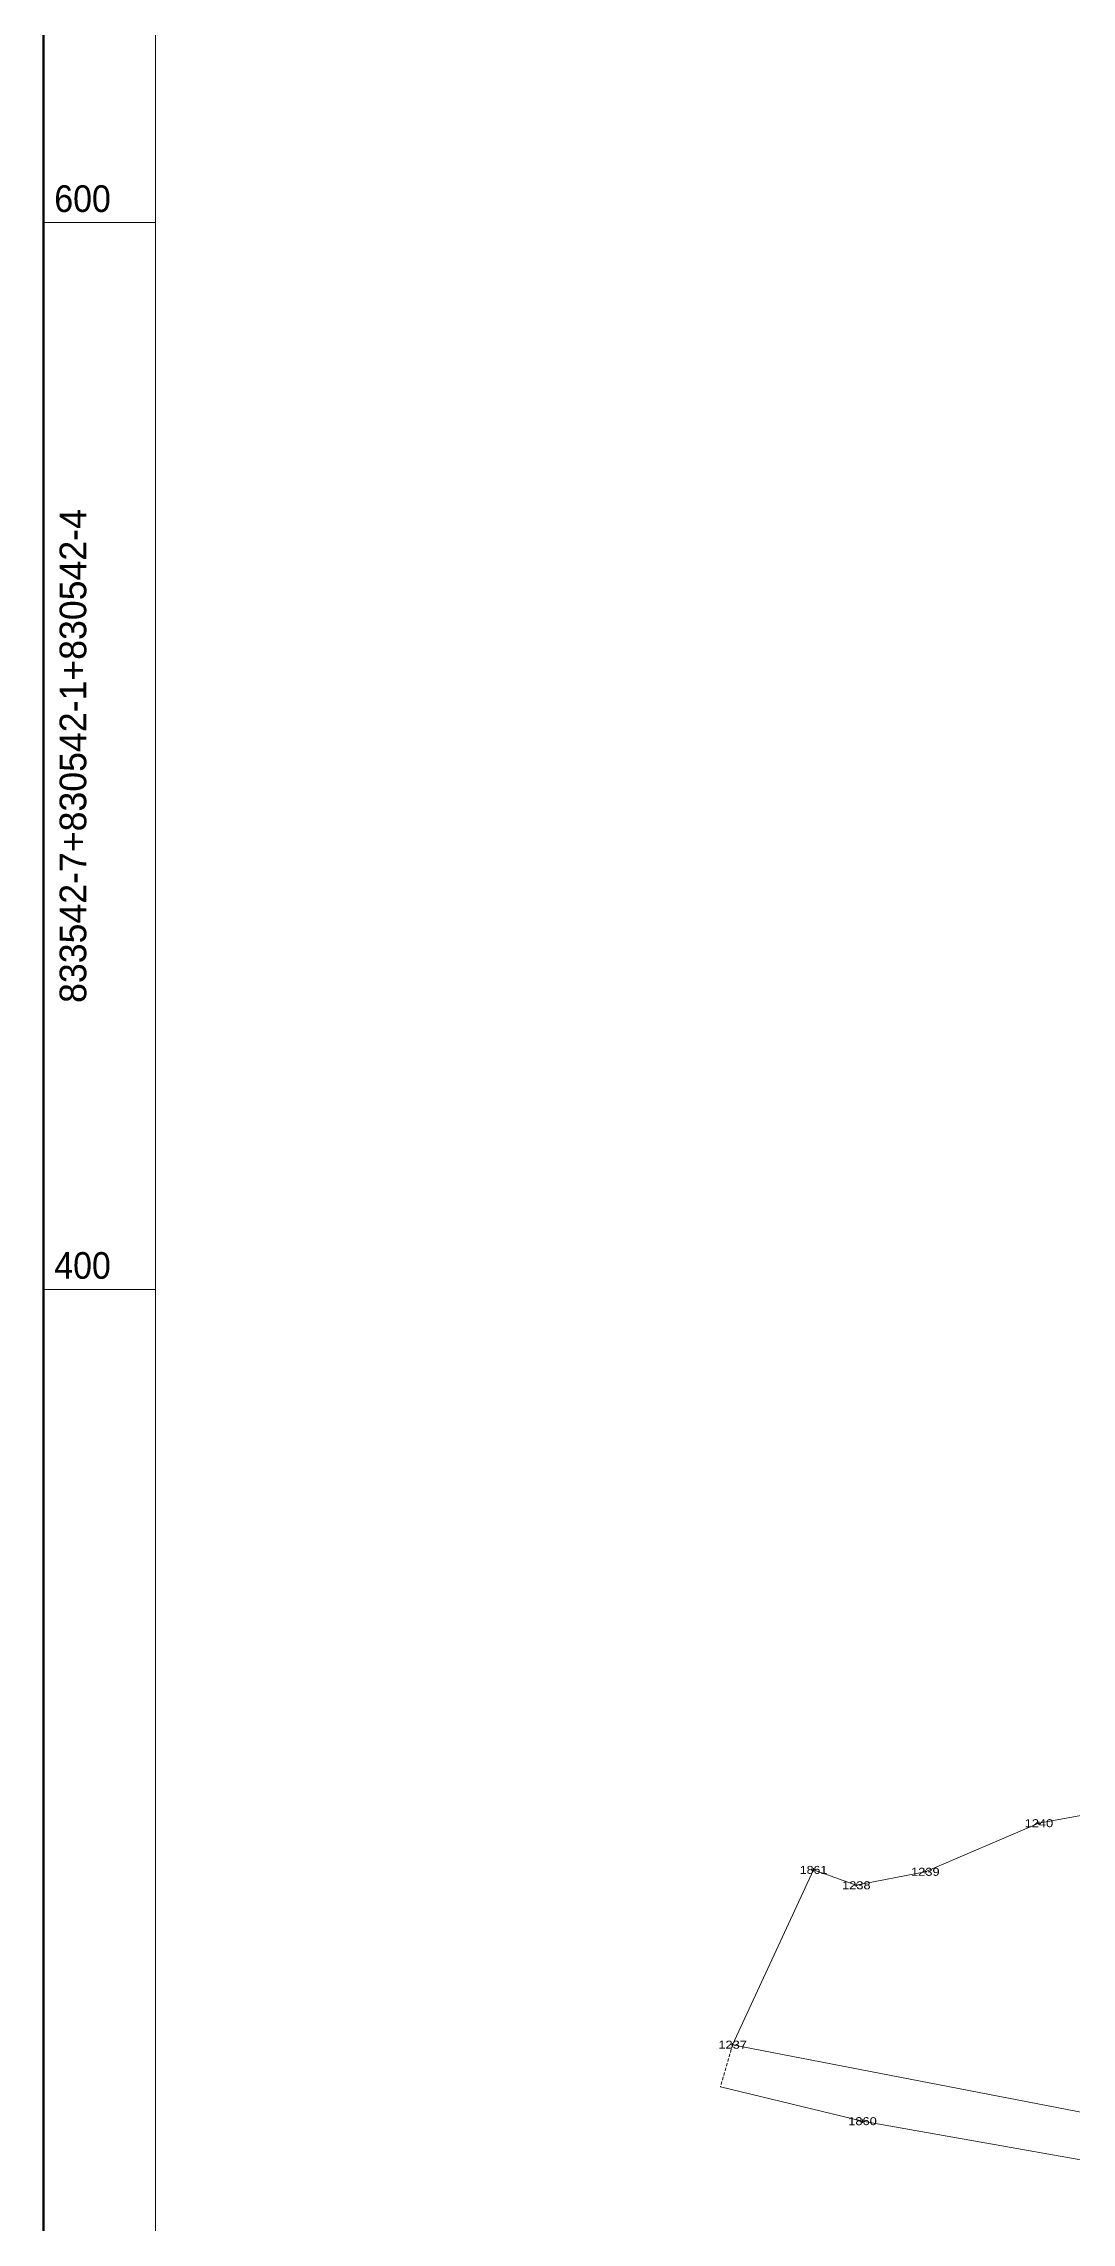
# Model space of a CAD drawing. Header units: metres. Extents: x 543779 to 545237, y 1828538 to 1830293.
# Drawn here: x 543779 to 543971.6, y 1829225.1 to 1829633.6 of the extents above; entities that cross this region are included whole.
import ezdxf
from ezdxf.enums import TextEntityAlignment as Align

# ---------------------------------------------------------------- set-up
doc = ezdxf.new("R2010")
doc.units = ezdxf.units.M
doc.header["$LTSCALE"] = 0.2
doc.linetypes.add('MEDIUM_DASHED', pattern=[4.5, 3, -1.5])
for name, color, linetype, lineweight in [('10', 7, 'Continuous', 13), ('23', 7, 'Continuous', 13), ('25', 7, 'MEDIUM_DASHED', 13), ('4', 7, 'Continuous', 13), ('63', 7, 'Continuous', 13)]:
    doc.layers.add(name, color=color, linetype=linetype, lineweight=lineweight)
doc.layers.add('5', color=7, linetype='Continuous')

msp = doc.modelspace()

# ---------------------------------------------------------------- linework, layer by layer
at = {"layer": '10'}
msp.add_line((543908.12, 1829258.41), (544014.33, 1829237.78), dxfattribs=at)
msp.add_lwpolyline([(543908.12, 1829258.41), (543923.27, 1829291.18), (543931.29, 1829288.3), (543944.22, 1829290.82), (543965.51, 1829299.94), (543994.95, 1829305.31), (544016.59, 1829309.89), (544029.51, 1829309.45), (544048.57, 1829321.41), (544058.13, 1829330.08), (544073.9, 1829339.13), (544096.24, 1829362.92), (544101.45, 1829368.72), (544117.12, 1829383.58), (544158, 1829438.45)], dxfattribs=at)
at = {"layer": '23'}
for p, q in [((543908.12, 1829258.41), (544014.33, 1829237.78)), ((543905.82, 1829250.48), (543932.45, 1829244.07))]:
    msp.add_line(p, q, dxfattribs=at)
msp.add_lwpolyline([(544023.2, 1829227.05), (543997.35, 1829232.55), (543932.45, 1829244.07)], dxfattribs=at)
at = {"layer": '25'}
msp.add_line((543908.12, 1829258.41), (543905.82, 1829250.48), dxfattribs=at)
at = {"layer": '4'}
for p, q in [((543965.82, 1829299.94), (543965.2, 1829299.94)), ((543965.51, 1829299.62), (543965.51, 1829300.25)), ((543923.59, 1829291.18), (543922.96, 1829291.18)), ((543923.27, 1829290.86), (543923.27, 1829291.49)), ((543944.53, 1829290.82), (543943.91, 1829290.82)), ((543944.22, 1829290.51), (543944.22, 1829291.13)), ((543931.61, 1829288.3), (543930.98, 1829288.3)), ((543931.29, 1829287.99), (543931.29, 1829288.62)), ((543908.44, 1829258.41), (543907.81, 1829258.41)), ((543908.12, 1829258.09), (543908.12, 1829258.72)), ((543932.77, 1829244.07), (543932.14, 1829244.07)), ((543932.45, 1829243.76), (543932.45, 1829244.39))]:
    msp.add_line(p, q, dxfattribs=at)
at = {"layer": '63'}
for p, q in [((543800, 1829600), (543779, 1829600)), ((543800, 1829400), (543779, 1829400))]:
    msp.add_line(p, q, dxfattribs=at)
at = {"layer": '63', "lineweight": 158}
msp.add_lwpolyline([(543779, 1830221), (545221, 1830221), (545221, 1828679), (543779, 1828679)], close=True, dxfattribs=at)
at = {"layer": '63'}
msp.add_lwpolyline([(543800, 1830200), (545200, 1830200), (545200, 1828700), (543800, 1828700)], close=True, dxfattribs=at)

# ---------------------------------------------------------------- texts
at = {"layer": '5'}
for s, width, p in [('1240', 1.2, (543965.51, 1829299.19)), ('1861', 1.15, (543923.275, 1829290.43)), ('1239', 1.2, (543944.22, 1829290.07)), ('1238', 1.2, (543931.29, 1829287.55)), ('1237', 1.2, (543908.12, 1829257.66)), ('1860', 1.2, (543932.45, 1829243.32))]:
    msp.add_text(s, height=1.5, dxfattribs=dict(at, width=width)).set_placement(p, align=Align.CENTER)
at = {"layer": '63', "width": 0.95}
for s, p in [('600', (543781, 1829602)), ('400', (543781, 1829402))]:
    msp.add_text(s, height=5, dxfattribs=at).set_placement(p)
at = {"layer": '63'}
msp.add_text('833542-7+830542-1+830542-4', height=5, rotation=90, dxfattribs=at).set_placement((543787, 1829500.005), align=Align.CENTER)

doc.saveas('drawing.dxf')
